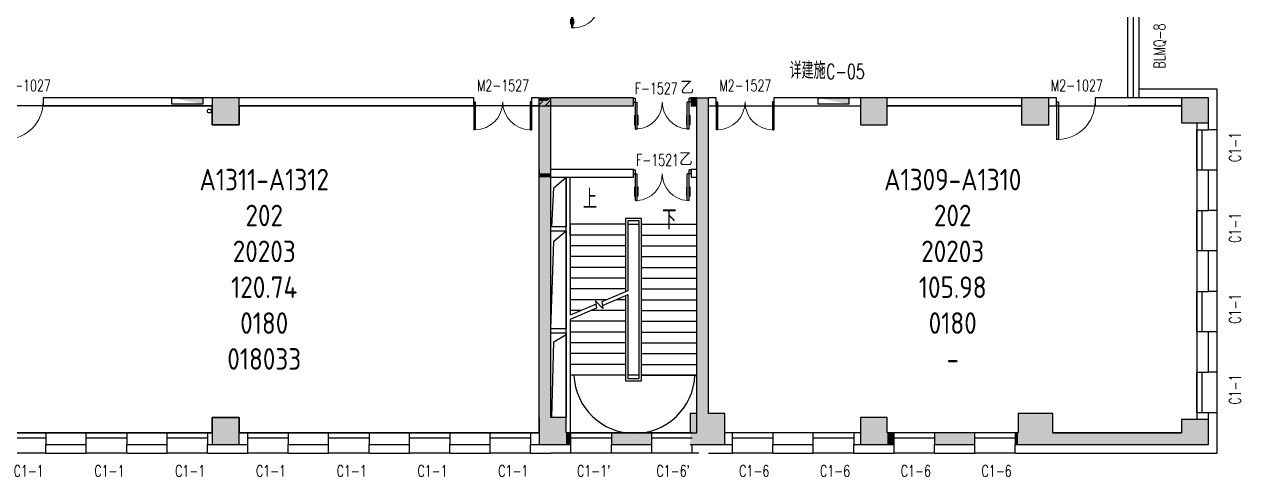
# Model space of a CAD drawing. Extents: x 1914783 to 1990581, y 313528 to 416301.
# Drawn here: x 1958957 to 1990581, y 382828 to 394577 of the extents above; entities that cross this region are included whole.
import ezdxf

# ---------------------------------------------------------------- set-up
doc = ezdxf.new("R2010")
doc.units = 0
doc.header["$LTSCALE"] = 1000
doc.header["$MEASUREMENT"] = 0
for name, color, linetype in [('body', 30, 'Continuous'), ('RM$', 5, 'Continuous'), ('RM$TXT', 5, 'Continuous'), ('消防', 222, 'Continuous')]:
    doc.layers.add(name, color=color, linetype=linetype)
doc.styles.add('_TCH_DIM', font='SIMPLEX', dxfattribs={"bigfont": 'GBCBIG'})
doc.styles.add('_TCH_WINDOW', font='txt.shx', dxfattribs={"height": 3.5, "bigfont": 'hztxt.shx'})
doc.styles.get("Standard").update_dxf_attribs({"font": 'gbenor.shx', "bigfont": 'gbcbig.shx'})

# ---------------------------------------------------------------- blocks, each defined once
blk = doc.blocks.new('cde')
at = {"layer": '消防'}
blk.add_hatch(color=256, dxfattribs=at).paths.add_polyline_path([(-873427, -271674), (-874227, -271674), (-873427, -271834)])
blk.add_lwpolyline([(-874227, -271674), (-873427, -271674), (-873427, -271834), (-874227, -271834)], close=True, dxfattribs=at)
blk = doc.blocks.new('fw1')
at = {"layer": 'body'}
for p, q in [((2130576, 441599), (2130896, 441870)), ((2130523, 440580), (2130576, 441599)), ((2130896, 440580), (2130496, 440580)), ((2130497, 437930), (2130576, 440209)), ((2130576, 440209), (2130896, 440480)), ((2130576, 437595), (2130896, 437790)), ((2130523, 435630), (2130576, 437595)), ((2130897, 435630), (2130497, 435630)), ((2130897, 435630), (2130497, 435630))]:
    blk.add_line(p, q, dxfattribs=at)
for points in [[(2130496, 441870), (2130896, 441870), (2130896, 440580), (2130496, 440580)], [(2130496, 440480), (2130896, 440480), (2130896, 437930), (2130497, 437930)], [(2130497, 437830), (2130896, 437830), (2130896, 435630), (2130497, 435630)]]:
    blk.add_lwpolyline(points, close=True, dxfattribs=at)
blk = doc.blocks.new('$WINLIB2D$00000004')
for p, q in [((-0.5, 0.5), (0.5, 0.5)), ((-0.5, 0.241), (0.5, 0.241)), ((-0.5, -0.5), (0.5, -0.5))]:
    blk.add_line(p, q)
blk = doc.blocks.new('$DorLib2D$00000001')
for p, q in [((0.45, 0.975), (0.5, 0.975)), ((0.45, 0), (0.45, 0.975)), ((0.5, 0), (0.5, 0.975)), ((0.5, 0), (0.45, 0))]:
    blk.add_line(p, q)
at = {"lineweight": 13}
blk.add_arc((0.475, 0), 0.975, 91.4693, 180, dxfattribs=at)
blk = doc.blocks.new('$DorLib2D$00000002')
for p, q in [((-0.5, 0), (-0.5, 0.4875)), ((-0.475, 0.4875), (-0.5, 0.4875)), ((-0.475, 0), (-0.475, 0.4875)), ((0.475, 0), (0.475, 0.4875)), ((0.475, 0.4875), (0.5, 0.4875)), ((0.5, 0), (0.5, 0.4875)), ((-0.5, 0), (-0.475, 0)), ((0.5, 0), (0.475, 0))]:
    blk.add_line(p, q)
at = {"lineweight": 13}
for centre, start, end in [((-0.4875, 0), 0, 88.53072), ((0.4875, 0), 91.46928, 180)]:
    blk.add_arc(centre, 0.4875, start, end, dxfattribs=at)
blk = doc.blocks.new('$DorLib2D$00000009')
for p, q in [((0.413, 0.905), (0.413, 0.081)), ((0.454, 0.905), (0.413, 0.905)), ((0.454, 0.081), (0.454, 0.905)), ((0.413, 0.782), (0.378, 0.782)), ((0.413, 0.624), (0.378, 0.624)), ((0.489, 0.782), (0.454, 0.782)), ((0.489, 0.624), (0.454, 0.624)), ((-0.494, 0.081), (-0.453, 0.081)), ((-0.494, -0.002), (-0.494, 0.081)), ((-0.453, 0.081), (-0.453, 0.039)), ((-0.453, 0.039), (-0.412, 0.039)), ((-0.412, 0.039), (-0.412, -0.002)), ((0.413, 0.081), (0.454, 0.081)), ((0.454, 0.039), (0.413, 0.039)), ((0.413, 0.039), (0.413, -0.002)), ((0.495, 0.081), (0.454, 0.081)), ((0.454, 0.081), (0.454, 0.039)), ((0.495, -0.002), (0.495, 0.081)), ((-0.494, -0.002), (-0.494, -0.002)), ((-0.412, -0.002), (-0.494, -0.002)), ((0.413, -0.002), (0.495, -0.002)), ((0.495, -0.002), (0.495, -0.002))]:
    blk.add_line(p, q)
at = {"lineweight": 13}
for p, q in [((0.378, 0.782), (0.378, 0.624)), ((0.489, 0.782), (0.489, 0.624))]:
    blk.add_line(p, q, dxfattribs=at)
blk.add_arc((0.372, 0.082), 0.825, 87.134, 180.0717, dxfattribs=at)
blk = doc.blocks.new('$DorLib2D$00000011')
for p, q in [((-0.467, 0.471), (-0.467, -0.062)), ((-0.467, 0.471), (-0.433, 0.471)), ((-0.433, 0.471), (-0.433, 0.004)), ((0.433, 0.471), (0.433, 0.004)), ((0.467, 0.471), (0.433, 0.471)), ((0.467, 0.471), (0.467, -0.062)), ((-0.483, 0.396), (-0.467, 0.396)), ((-0.483, 0.235), (-0.467, 0.235)), ((-0.417, 0.396), (-0.433, 0.396)), ((-0.417, 0.235), (-0.433, 0.235)), ((0.417, 0.396), (0.433, 0.396)), ((0.417, 0.235), (0.433, 0.235)), ((0.483, 0.396), (0.467, 0.396)), ((0.483, 0.235), (0.467, 0.235)), ((-0.5, 0.004), (-0.433, 0.004)), ((-0.5, 0.004), (-0.5, -0.062)), ((0.5, 0.004), (0.433, 0.004)), ((0.5, 0.004), (0.5, -0.062)), ((-0.5, -0.062), (-0.467, -0.062)), ((0.5, -0.062), (0.467, -0.062))]:
    blk.add_line(p, q)
at = {"lineweight": 13}
for p, q in [((-0.483, 0.396), (-0.483, 0.235)), ((-0.417, 0.396), (-0.417, 0.235)), ((0.417, 0.396), (0.417, 0.235)), ((0.483, 0.396), (0.483, 0.235))]:
    blk.add_line(p, q, dxfattribs=at)
for centre, start, end in [((-0.467, 0.004), 0, 85.904), ((0.467, 0.004), 94.096, 180)]:
    blk.add_arc(centre, 0.467, start, end, dxfattribs=at)

msp = doc.modelspace()

# ---------------------------------------------------------------- hatches: boundary and pattern name
at = {"layer": 'body'}
for points in [[(1963844, 391964), (1964544, 391964), (1964544, 392664), (1963844, 392664)], [(1972544, 392581), (1972644, 392664), (1972344, 392664), (1972344, 392614)], [(1972344, 390704), (1972644, 390704), (1972644, 392464), (1972544, 392581), (1972344, 392614)], [(1972644, 392464), (1974794, 392464), (1974794, 392664), (1972644, 392664), (1972544, 392581)], [(1976444, 392664), (1976294, 392664), (1976294, 392464), (1976444, 392464)], [(1976444, 384465), (1976744, 384465), (1976744, 392664), (1976444, 392664)], [(1980694, 391964), (1981394, 391964), (1981394, 392664), (1980694, 392664)], [(1984885, 391964), (1985594, 391964), (1985594, 392664), (1984885, 392664)], [(1989044, 392015), (1989744, 392015), (1989744, 392664), (1989044, 392664)], [(1972344, 390604), (1972644, 390604), (1972644, 390704), (1972344, 390704)], [(1972344, 384364), (1972644, 384364), (1972644, 390604), (1972344, 390604)], [(1963844, 383664), (1964544, 383664), (1964544, 384364), (1963844, 384364)], [(1972344, 383664), (1973044, 383664), (1973044, 384364), (1972344, 384364)], [(1976269, 383664), (1977169, 383664), (1977169, 384465), (1976269, 384465)], [(1980694, 383664), (1981394, 383664), (1981394, 384364), (1980694, 384364)], [(1984794, 383664), (1985694, 383664), (1985694, 384465), (1984794, 384465)], [(1989044, 383664), (1989744, 383664), (1989744, 384315), (1989044, 384315)], [(1973044, 383965), (1973044, 383665), (1973169, 383665), (1973169, 383965)], [(1975269, 383965), (1974219, 383965), (1974219, 383665), (1975269, 383665)], [(1981394, 383965), (1981394, 383664), (1981569, 383664), (1981569, 383965)], [(1982619, 383664), (1983669, 383664), (1983669, 383965), (1982619, 383965)], [(1984794, 383664), (1984794, 383965), (1984719, 383965), (1984719, 383664)], [(1989044, 383664), (1989044, 383965), (1985694, 383965), (1985694, 383664)]]:
    msp.add_hatch(color=256, dxfattribs=at).paths.add_polyline_path(points)
h = msp.add_hatch(dxfattribs=at)
h.set_pattern_fill('钢筋混凝土', color=256, scale=50, style=0)
h.set_pattern_definition([(45, (0, 0), (-88.388348, 88.388348), []), (50, (0, 0), (358.63009, -31.376067), [37.5, -412.5]), (355, (0, 0), (-69.37567, 376.09607), [30, -330]), (100.4514, (29.9, -2.6), (289.25469, 344.71977), [31.870095, -350.571056]), (46.1842, (0, 100), (533.62052, -82.75951), [56.25, -618.75]), (96.6356, (44.47, 93.1), (467.33135, 487.05894), [47.80514, -525.8565]), (351.1842, (0, 100), (467.33097, 487.0593), [45, -495]), (21, (50, 75), (298.453526, -201.309445), [37.5, -412.5]), (326, (50, 75), (121.657666, 362.57502), [30, -330]), (71.4514, (74.87, 58.22), (420.111314, 161.26525), [31.870095, -350.571056]), (37.5, (0, 0), (6.079928, 166.446927), [0, -326, 0, -335, 0, -331.25]), (7.5, (0, 0), (131.534769, 197.205856), [0, -191, 0, -318.5, 0, -126.25]), (327.5, (-111.5, 0), (266.911218, -11.277436), [0, -125, 0, -390, 0, -517.5]), (317.5, (-161.5, 0), (291.593085, 50.05249), [0, -162.5, 0, -259, 0, -367.5])])
h.paths.add_polyline_path([(1972644, 392464), (1972644, 392664), (1972344, 392664), (1972344, 392464)])

# ---------------------------------------------------------------- linework, layer by layer
for p, q in [((1987644, 392664), (1987644, 395065)), ((1987794, 392664), (1987794, 395065)), ((1987944, 392664), (1987944, 395065)), ((1989969, 392890), (1987944, 392890)), ((1989969, 391840), (1989969, 392890)), ((1963844, 392664), (1959445, 392664)), ((1959445, 392664), (1959445, 392464)), ((1959445, 392464), (1963844, 392464)), ((1964544, 392664), (1963844, 392664)), ((1963844, 392664), (1963844, 391964)), ((1970644, 392664), (1964544, 392664)), ((1964544, 391964), (1964544, 392664)), ((1964544, 392464), (1970644, 392464)), ((1970644, 392464), (1970644, 392664)), ((1972344, 392664), (1972144, 392664)), ((1972144, 392664), (1972144, 392464)), ((1972144, 392464), (1972344, 392464)), ((1972344, 392464), (1972344, 392664)), ((1972344, 392664), (1972644, 392664)), ((1972344, 392614), (1972344, 392664)), ((1972344, 392664), (1972644, 392664)), ((1972344, 390704), (1972344, 392614)), ((1972344, 392464), (1972644, 392464)), ((1972644, 392464), (1972644, 392664)), ((1974794, 392664), (1972644, 392664)), ((1972644, 392664), (1972644, 392664)), ((1972644, 390704), (1972644, 392464)), ((1972644, 392464), (1974794, 392464)), ((1974794, 392464), (1974794, 392664)), ((1976444, 392664), (1976294, 392664)), ((1976294, 392664), (1976294, 392464)), ((1976294, 392464), (1976444, 392464)), ((1976444, 384465), (1976444, 392664)), ((1976444, 392664), (1976744, 392664)), ((1976444, 392464), (1976444, 392664)), ((1976744, 384465), (1976744, 392664)), ((1976944, 392664), (1976744, 392664)), ((1976744, 392464), (1976944, 392464)), ((1976944, 392464), (1976944, 392664)), ((1980694, 392664), (1978444, 392664)), ((1978444, 392664), (1978444, 392464)), ((1978444, 392464), (1980694, 392464)), ((1981394, 392664), (1980694, 392664)), ((1980694, 392664), (1980694, 391964)), ((1981394, 391964), (1981394, 392664)), ((1984885, 392664), (1981394, 392664)), ((1984885, 392464), (1981394, 392464)), ((1985594, 392664), (1984885, 392664)), ((1984885, 392664), (1984885, 391964)), ((1985795, 392664), (1985594, 392664)), ((1985594, 391964), (1985594, 392664)), ((1985594, 392464), (1985795, 392464)), ((1985795, 392464), (1985795, 392664)), ((1987644, 392664), (1986795, 392664)), ((1986795, 392664), (1986795, 392464)), ((1986795, 392464), (1987644, 392464)), ((1989044, 392664), (1987644, 392664)), ((1989044, 392464), (1987644, 392464)), ((1989744, 392664), (1989044, 392664)), ((1989044, 392664), (1989044, 392015)), ((1989744, 392015), (1989744, 392664)), ((1963844, 391964), (1964544, 391964)), ((1980694, 391964), (1981394, 391964)), ((1984885, 391964), (1985594, 391964)), ((1989044, 392015), (1989744, 392015)), ((1989444, 392015), (1989444, 391840)), ((1989444, 391840), (1989744, 391840)), ((1989744, 391840), (1989744, 392015)), ((1989969, 391840), (1989744, 391840)), ((1972344, 390804), (1972344, 390804)), ((1972344, 390804), (1972344, 390604)), ((1972344, 390604), (1972344, 390704)), ((1972344, 384364), (1972344, 390604)), ((1972344, 390604), (1972344, 390604)), ((1974794, 390804), (1972644, 390804)), ((1972644, 390604), (1972644, 390704)), ((1972644, 384364), (1972644, 390604)), ((1972644, 390604), (1974794, 390604)), ((1973044, 383965), (1973044, 390604)), ((1973144, 389104), (1973144, 390604)), ((1973144, 389104), (1973144, 390604)), ((1973144, 389104), (1973144, 390604)), ((1974794, 390604), (1974794, 390804)), ((1976444, 390804), (1976294, 390804)), ((1976294, 390804), (1976294, 390604)), ((1976294, 390604), (1976444, 390604)), ((1976444, 390604), (1976444, 390804)), ((1989744, 390790), (1989444, 390790)), ((1989444, 390790), (1989444, 389740)), ((1989744, 389740), (1989744, 390790)), ((1989969, 390790), (1989744, 390790)), ((1989969, 389740), (1989969, 390790)), ((1989444, 389740), (1989744, 389740)), ((1989969, 389740), (1989744, 389740)), ((1973144, 389384), (1973144, 387020)), ((1974584, 389384), (1973144, 389384)), ((1975004, 389534), (1974584, 389534)), ((1974584, 389534), (1974584, 387632)), ((1974944, 389474), (1974644, 389474)), ((1974644, 389474), (1974644, 387658)), ((1974644, 389384), (1974644, 387658)), ((1974644, 389384), (1974944, 389384)), ((1974944, 385374), (1974944, 389474)), ((1974944, 385464), (1974944, 389384)), ((1975004, 385314), (1975004, 389534)), ((1975004, 389384), (1976444, 389384)), ((1976444, 385464), (1976444, 389384)), ((1974584, 389104), (1973144, 389104)), ((1975004, 389104), (1976444, 389104)), ((1974584, 388824), (1973144, 388824)), ((1975004, 388824), (1976444, 388824)), ((1989744, 388690), (1989444, 388690)), ((1989444, 388690), (1989444, 387640)), ((1989744, 387640), (1989744, 388690)), ((1989969, 388690), (1989744, 388690)), ((1989969, 387640), (1989969, 388690)), ((1974584, 388544), (1973144, 388544)), ((1975004, 388544), (1976444, 388544)), ((1974584, 388264), (1973144, 388264)), ((1975004, 388264), (1976444, 388264)), ((1974584, 387984), (1973144, 387984)), ((1974584, 387704), (1973144, 387704)), ((1975004, 387984), (1976444, 387984)), ((1975004, 387704), (1976444, 387704)), ((1974096, 387424), (1973144, 387424)), ((1973995, 387194), (1973811, 387391)), ((1973811, 387391), (1973837, 387206)), ((1974644, 387658), (1973970, 387371)), ((1974644, 387549), (1973984, 387268)), ((1974584, 387424), (1974352, 387424)), ((1974584, 387523), (1974584, 385314)), ((1974644, 387549), (1974644, 385464)), ((1974644, 387549), (1974644, 385374)), ((1975004, 387424), (1976444, 387424)), ((1989444, 387640), (1989744, 387640)), ((1989969, 387640), (1989744, 387640)), ((1973823, 387308), (1973144, 387020)), ((1973837, 387206), (1973144, 386911)), ((1973437, 387144), (1973144, 387144)), ((1974584, 387144), (1973693, 387144)), ((1973970, 387371), (1973995, 387194)), ((1975004, 387144), (1976444, 387144)), ((1973144, 386911), (1973144, 385464)), ((1974584, 386864), (1973144, 386864)), ((1975004, 386864), (1976444, 386864)), ((1974584, 386584), (1973144, 386584)), ((1975004, 386584), (1976444, 386584)), ((1989744, 386590), (1989444, 386590)), ((1989444, 386590), (1989444, 385540)), ((1989744, 385540), (1989744, 386590)), ((1989969, 386590), (1989744, 386590)), ((1989969, 385540), (1989969, 386590)), ((1974584, 386304), (1973144, 386304)), ((1975004, 386304), (1976444, 386304)), ((1974584, 386024), (1973144, 386024)), ((1975004, 386024), (1976444, 386024)), ((1974584, 385744), (1973144, 385744)), ((1975004, 385744), (1976444, 385744)), ((1989444, 385540), (1989744, 385540)), ((1989969, 385540), (1989744, 385540)), ((1974584, 385464), (1973144, 385464)), ((1973144, 385464), (1973144, 383964)), ((1974584, 385464), (1973144, 385464)), ((1974584, 385314), (1975004, 385314)), ((1974944, 385464), (1974644, 385464)), ((1974644, 385374), (1974944, 385374)), ((1975004, 385464), (1976444, 385464)), ((1976444, 385464), (1975004, 385464)), ((1976444, 383964), (1976444, 385464)), ((1964544, 384364), (1963844, 384364)), ((1963844, 384364), (1963844, 383664)), ((1964544, 383664), (1964544, 384364)), ((1972344, 384364), (1972344, 383777)), ((1973044, 384364), (1972644, 384364)), ((1973044, 383965), (1973044, 384364)), ((1976444, 384465), (1976269, 384465)), ((1976269, 384465), (1976269, 383965)), ((1977169, 384465), (1976744, 384465)), ((1977169, 383664), (1977169, 384465)), ((1981394, 384364), (1980694, 384364)), ((1980694, 384364), (1980694, 383664)), ((1981394, 383965), (1981394, 384364)), ((1985694, 384465), (1984794, 384465)), ((1984794, 384465), (1984794, 383965)), ((1985694, 383965), (1985694, 384465)), ((1989744, 384315), (1989044, 384315)), ((1989044, 384315), (1989044, 383965)), ((1989744, 384490), (1989444, 384490)), ((1989444, 384490), (1989444, 384315)), ((1989744, 384315), (1989744, 384490)), ((1989969, 384490), (1989744, 384490)), ((1989744, 383664), (1989744, 384315)), ((1989969, 383440), (1989969, 384490)), ((1960569, 383965), (1959519, 383965)), ((1959519, 383965), (1959519, 383664)), ((1960569, 383664), (1960569, 383965)), ((1962669, 383965), (1961619, 383965)), ((1961619, 383965), (1961619, 383664)), ((1962669, 383664), (1962669, 383965)), ((1963844, 383965), (1963719, 383965)), ((1963719, 383965), (1963719, 383664)), ((1964769, 383965), (1964544, 383965)), ((1964769, 383664), (1964769, 383965)), ((1966869, 383965), (1965819, 383965)), ((1965819, 383965), (1965819, 383664)), ((1966869, 383664), (1966869, 383965)), ((1968969, 383965), (1967919, 383965)), ((1967919, 383965), (1967919, 383664)), ((1968969, 383664), (1968969, 383965)), ((1971069, 383965), (1970019, 383965)), ((1970019, 383965), (1970019, 383664)), ((1971069, 383664), (1971069, 383965)), ((1972344, 383965), (1972119, 383965)), ((1972119, 383965), (1972119, 383664)), ((1973169, 383965), (1973044, 383965)), ((1973144, 383964), (1976444, 383964)), ((1973169, 383665), (1973169, 383965)), ((1975269, 383965), (1974219, 383965)), ((1974219, 383965), (1974219, 383665)), ((1975269, 383665), (1975269, 383965)), ((1977369, 383965), (1977169, 383965)), ((1977369, 383664), (1977369, 383965)), ((1979469, 383965), (1978419, 383965)), ((1978419, 383965), (1978419, 383664)), ((1979469, 383664), (1979469, 383965)), ((1980694, 383965), (1980519, 383965)), ((1980519, 383965), (1980519, 383664)), ((1981569, 383965), (1981394, 383965)), ((1981569, 383664), (1981569, 383965)), ((1983669, 383965), (1982619, 383965)), ((1982619, 383965), (1982619, 383664)), ((1983669, 383664), (1983669, 383965)), ((1984794, 383965), (1984719, 383965)), ((1984719, 383965), (1984719, 383664)), ((1985694, 383965), (1989044, 383965)), ((1959519, 383664), (1960569, 383664)), ((1959519, 383440), (1959519, 383664)), ((1960569, 383440), (1960569, 383664)), ((1961619, 383664), (1962669, 383664)), ((1961619, 383440), (1961619, 383664)), ((1962669, 383440), (1962669, 383664)), ((1963719, 383664), (1963844, 383664)), ((1963719, 383440), (1963719, 383664)), ((1963844, 383664), (1964544, 383664)), ((1964544, 383664), (1964769, 383664)), ((1964769, 383440), (1964769, 383664)), ((1965819, 383664), (1966869, 383664)), ((1965819, 383440), (1965819, 383664)), ((1966869, 383440), (1966869, 383664)), ((1967919, 383664), (1968969, 383664)), ((1967919, 383440), (1967919, 383664)), ((1968969, 383440), (1968969, 383664)), ((1970019, 383664), (1971069, 383664)), ((1970019, 383440), (1970019, 383664)), ((1971069, 383440), (1971069, 383664)), ((1972119, 383664), (1972344, 383664)), ((1972119, 383440), (1972119, 383664)), ((1972344, 383777), (1972344, 383664)), ((1972344, 383664), (1973044, 383664)), ((1973044, 383665), (1973169, 383665)), ((1973044, 383664), (1973044, 383665)), ((1973169, 383440), (1973169, 383665)), ((1974219, 383665), (1975269, 383665)), ((1974219, 383440), (1974219, 383665)), ((1975269, 383440), (1975269, 383665)), ((1976269, 383664), (1977169, 383664)), ((1976269, 383665), (1976269, 383664)), ((1976319, 383440), (1976319, 383664)), ((1977169, 383664), (1977369, 383664)), ((1977369, 383440), (1977369, 383664)), ((1978419, 383664), (1979469, 383664)), ((1978419, 383440), (1978419, 383664)), ((1979469, 383440), (1979469, 383664)), ((1980519, 383664), (1980694, 383664)), ((1980519, 383440), (1980519, 383664)), ((1980694, 383664), (1981394, 383664)), ((1981394, 383664), (1981569, 383664)), ((1981569, 383440), (1981569, 383664)), ((1982619, 383664), (1983669, 383664)), ((1982619, 383440), (1982619, 383664)), ((1983669, 383440), (1983669, 383664)), ((1984719, 383664), (1984794, 383664)), ((1984719, 383440), (1984719, 383664)), ((1984794, 383664), (1984794, 383664)), ((1984794, 383664), (1985694, 383664)), ((1985694, 383664), (1985694, 383664)), ((1985694, 383664), (1989044, 383664)), ((1989044, 383664), (1989744, 383664)), ((1959519, 383440), (1960569, 383440)), ((1961619, 383440), (1962669, 383440)), ((1963719, 383440), (1964394, 383440)), ((1964394, 383440), (1964769, 383440)), ((1965819, 383440), (1966869, 383440)), ((1967919, 383440), (1968969, 383440)), ((1970019, 383440), (1971069, 383440)), ((1972119, 383440), (1972644, 383440)), ((1973169, 383440), (1972644, 383440)), ((1975269, 383440), (1974219, 383440)), ((1976494, 383440), (1976319, 383440)), ((1976744, 383440), (1977369, 383440)), ((1978419, 383440), (1979469, 383440)), ((1980519, 383440), (1981044, 383440)), ((1981044, 383440), (1981569, 383440)), ((1982619, 383440), (1983669, 383440)), ((1984719, 383440), (1985244, 383440)), ((1985244, 383440), (1989969, 383440))]:
    msp.add_line(p, q, dxfattribs=at)
for points in [[(1973636, 389536, 0, 0, 0), (1973636, 388453, 120, 0, 0), (1973636, 388003, 0, 0, 0)], [(1975686, 389104, 0, 0, 0), (1975686, 384776, 0, 0, 0), (1973536, 384776, 0, 0, 0), (1973536, 387162, 120, 0, 0), (1973536, 387612, 0, 0, 0)]]:
    msp.add_lwpolyline(points, format="xyseb", dxfattribs=at)
at = {"layer": 'body', "linetype": 'Continuous'}
msp.add_arc((1974819, 385531), 1576, 182.4349, 357.5651, dxfattribs=at)
at = {"layer": 'RM$'}
for points in [[(1958244, 391964), (1958044, 391964), (1958044, 384364), (1958244, 384364), (1958244, 383965), (1963844, 383965), (1963844, 384364), (1964544, 384364), (1964544, 383965), (1972344, 383965), (1972344, 392464), (1964544, 392464), (1964544, 391964), (1963844, 391964), (1963844, 392464), (1958244, 392464)], [(1989044, 392464), (1989044, 392015), (1989444, 392015), (1989444, 384315), (1989044, 384315), (1989044, 383965), (1985694, 383965), (1985694, 384465), (1984794, 384465), (1984794, 383965), (1981394, 383965), (1981394, 384364), (1980694, 384364), (1980694, 383965), (1977169, 383965), (1977169, 384465), (1976744, 384465), (1976744, 392464), (1980694, 392464), (1980694, 391964), (1981394, 391964), (1981394, 392464), (1984885, 392464), (1984885, 391964), (1985594, 391964), (1985594, 392464)]]:
    msp.add_lwpolyline(points, close=True, dxfattribs=at)
at = {"layer": '消防', "linetype": 'Continuous'}
msp.add_circle((1963767, 392325), 50, dxfattribs=at)

# ---------------------------------------------------------------- block references
at = {"layer": 'body'}
for name, p, xscale, yscale, zscale, rotation in [('$DorLib2D$00000009', (1973544, 395215), -800, -800, -800, 359.9999999999873), ('$DorLib2D$00000011', (1975544, 392564), 1500, 1500, 1500, 179.9999999999863)]:
    msp.add_blockref(name, p, dxfattribs=dict(at, xscale=xscale, yscale=yscale, zscale=zscale, rotation=rotation))
ref = msp.add_blockref('$DorLib2D$00000001', (1958945, 392564), dxfattribs=dict(at, xscale=1000, yscale=1000, zscale=1000, rotation=180))
ref.add_attrib('A', 'M2-1027', (1958297, 392840), dxfattribs={"height": 297.5, "style": '_TCH_WINDOW', "width": 0.705882})
ref = msp.add_blockref('$DorLib2D$00000002', (1971394, 392564), dxfattribs=dict(at, xscale=-1500, yscale=1500, zscale=-1500, rotation=180))
ref.add_attrib('A', 'M2-1527', (1970729, 392840), dxfattribs={"height": 297.5, "style": '_TCH_WINDOW', "width": 0.705882})
ref = msp.add_blockref('$DorLib2D$00000002', (1977694, 392564), dxfattribs=dict(at, xscale=1500, yscale=1500, zscale=1500, rotation=180.0000000000046))
ref.add_attrib('A', 'M2-1527', (1977029, 392840), dxfattribs={"height": 297.5, "style": '_TCH_WINDOW', "width": 0.705882})
ref = msp.add_blockref('$DorLib2D$00000001', (1986295, 392564), dxfattribs=dict(at, xscale=1000, yscale=1000, zscale=1000, rotation=179.9999999993399))
ref.add_attrib('A', 'M2-1027', (1985647, 392840), dxfattribs={"height": 297.5, "rotation": 360, "style": '_TCH_WINDOW', "width": 0.705882})
ref = msp.add_blockref('$WINLIB2D$00000004', (1989707, 391315), dxfattribs=dict(at, xscale=1050, yscale=525, zscale=1050, rotation=90))
ref.add_attrib('A', 'C1-1', (1990581, 391000), dxfattribs={"height": 297.5, "rotation": 90, "style": '_TCH_WINDOW', "width": 0.705882})
msp.add_blockref('fw1', (-157852, -51265), dxfattribs=at)
at = {"layer": 'body', "xscale": -1500, "yscale": -1500, "zscale": -1500}
msp.add_blockref('$DorLib2D$00000011', (1975544, 390704), dxfattribs=at)
at = {"layer": 'body'}
ref = msp.add_blockref('$WINLIB2D$00000004', (1989707, 389215), dxfattribs=dict(at, xscale=1050, yscale=525, zscale=1050, rotation=90))
ref.add_attrib('A', 'C1-1', (1990581, 388900), dxfattribs={"height": 297.5, "rotation": 90, "style": '_TCH_WINDOW', "width": 0.705882})
ref = msp.add_blockref('$WINLIB2D$00000004', (1989707, 387115), dxfattribs=dict(at, xscale=1050, yscale=525, zscale=1050, rotation=90))
ref.add_attrib('A', 'C1-1', (1990581, 386800), dxfattribs={"height": 297.5, "rotation": 90, "style": '_TCH_WINDOW', "width": 0.705882})
ref = msp.add_blockref('$WINLIB2D$00000004', (1989707, 385015), dxfattribs=dict(at, xscale=1050, yscale=525, zscale=1050, rotation=90))
ref.add_attrib('A', 'C1-1', (1990581, 384700), dxfattribs={"height": 297.5, "rotation": 90, "style": '_TCH_WINDOW', "width": 0.705882})
ref = msp.add_blockref('$WINLIB2D$00000004', (1958994, 383702), dxfattribs=dict(at, xscale=-1050, yscale=525, zscale=-1050))
ref.add_attrib('A', 'C1-1', (1958679, 382828), dxfattribs={"height": 297.5, "style": '_TCH_WINDOW', "width": 0.705882})
ref = msp.add_blockref('$WINLIB2D$00000004', (1961094, 383702), dxfattribs=dict(at, xscale=-1050, yscale=525, zscale=-1050))
ref.add_attrib('A', 'C1-1', (1960779, 382828), dxfattribs={"height": 297.5, "style": '_TCH_WINDOW', "width": 0.705882})
ref = msp.add_blockref('$WINLIB2D$00000004', (1963194, 383702), dxfattribs=dict(at, xscale=-1050, yscale=525, zscale=-1050))
ref.add_attrib('A', 'C1-1', (1962879, 382828), dxfattribs={"height": 297.5, "style": '_TCH_WINDOW', "width": 0.705882})
ref = msp.add_blockref('$WINLIB2D$00000004', (1965294, 383702), dxfattribs=dict(at, xscale=-1050, yscale=525, zscale=-1050, rotation=359.9999999999992))
ref.add_attrib('A', 'C1-1', (1964979, 382828), dxfattribs={"height": 297.5, "style": '_TCH_WINDOW', "width": 0.705882})
ref = msp.add_blockref('$WINLIB2D$00000004', (1967394, 383702), dxfattribs=dict(at, xscale=-1050, yscale=525, zscale=-1050, rotation=359.9999999999992))
ref.add_attrib('A', 'C1-1', (1967079, 382828), dxfattribs={"height": 297.5, "style": '_TCH_WINDOW', "width": 0.705882})
ref = msp.add_blockref('$WINLIB2D$00000004', (1969494, 383702), dxfattribs=dict(at, xscale=-1050, yscale=525, zscale=-1050, rotation=359.9999999999992))
ref.add_attrib('A', 'C1-1', (1969179, 382828), dxfattribs={"height": 297.5, "style": '_TCH_WINDOW', "width": 0.705882})
ref = msp.add_blockref('$WINLIB2D$00000004', (1971594, 383702), dxfattribs=dict(at, xscale=-1050, yscale=525, zscale=-1050, rotation=359.9999999999992))
ref.add_attrib('A', 'C1-1', (1971279, 382828), dxfattribs={"height": 297.5, "style": '_TCH_WINDOW', "width": 0.705882})
ref = msp.add_blockref('$WINLIB2D$00000004', (1973694, 383702), dxfattribs=dict(at, xscale=1050, yscale=-525, zscale=1050, rotation=180))
ref.add_attrib('A', "C1-1'", (1973327, 382828), dxfattribs={"height": 297.5, "style": '_TCH_WINDOW', "width": 0.705882})
ref = msp.add_blockref('$WINLIB2D$00000004', (1975794, 383702), dxfattribs=dict(at, xscale=1050, yscale=-525, zscale=1050, rotation=180))
ref.add_attrib('A', "C1-6'", (1975392, 382828), dxfattribs={"height": 297.5, "style": '_TCH_WINDOW', "width": 0.705882})
ref = msp.add_blockref('$WINLIB2D$00000004', (1977894, 383702), dxfattribs=dict(at, xscale=-1050, yscale=525, zscale=-1050))
ref.add_attrib('A', 'C1-6', (1977544, 382828), dxfattribs={"height": 297.5, "style": '_TCH_WINDOW', "width": 0.705882})
ref = msp.add_blockref('$WINLIB2D$00000004', (1979994, 383702), dxfattribs=dict(at, xscale=-1050, yscale=525, zscale=-1050))
ref.add_attrib('A', 'C1-6', (1979644, 382828), dxfattribs={"height": 297.5, "style": '_TCH_WINDOW', "width": 0.705882})
ref = msp.add_blockref('$WINLIB2D$00000004', (1982094, 383702), dxfattribs=dict(at, xscale=-1050, yscale=525, zscale=-1050))
ref.add_attrib('A', 'C1-6', (1981744, 382828), dxfattribs={"height": 297.5, "style": '_TCH_WINDOW', "width": 0.705882})
ref = msp.add_blockref('$WINLIB2D$00000004', (1984194, 383702), dxfattribs=dict(at, xscale=-1050, yscale=525, zscale=-1050))
ref.add_attrib('A', 'C1-6', (1983844, 382828), dxfattribs={"height": 297.5, "style": '_TCH_WINDOW', "width": 0.705882})
at = {"layer": '消防'}
for p in [(2837021, 664339), (2853821, 664339)]:
    msp.add_blockref('cde', p, dxfattribs=at)

# ---------------------------------------------------------------- texts
at = {"layer": 'body', "style": '_TCH_WINDOW', "width": 0.705882}
for s, rotation, p in [('BLMQ-8', 90, (1988621, 393427)), ('F-1527', 360, (1974827, 392764))]:
    msp.add_text(s, height=297.5, rotation=rotation, dxfattribs=at).set_placement(p)
at = {"layer": 'body'}
for s, height, style, p in [('详建施', 434, '_TCH_DIM', (1978853, 393163, 0)), ('乙', 350, '_TCH_WINDOW', (1975982, 390904)), ('上', 506, '_TCH_DIM', (1973479, 389784)), ('下', 506, '_TCH_DIM', (1975543, 389254))]:
    msp.add_text(s, height=height, dxfattribs=dict(at, style=style)).set_placement(p)
at = {"layer": 'body', "width": 0.705882}
for s, height, style, p in [('C-05', 382.5, '_TCH_DIM', (1979800, 393163, 0)), ('F-1521', 297.5, '_TCH_WINDOW', (1974862, 390904))]:
    msp.add_text(s, height=height, dxfattribs=dict(at, style=style)).set_placement(p)
at = {"layer": 'body', "style": '_TCH_WINDOW'}
msp.add_text('乙', height=350, rotation=360, dxfattribs=at).set_placement((1976017, 392764))
at = {"layer": 'RM$TXT', "char_height": 558.8, "attachment_point": 8}
for s, insert in [('A1311-A1312^M^J202^M^J20203^M^J120.74^M^J0180^M^J018033^M^J', (1965194, 385607)), ('A1309-A1310^M^J202^M^J20203^M^J105.98^M^J0180^M^J-^M^J', (1983094, 385607))]:
    msp.add_mtext(s, dxfattribs=dict(at, insert=insert))

doc.saveas('drawing.dxf')
